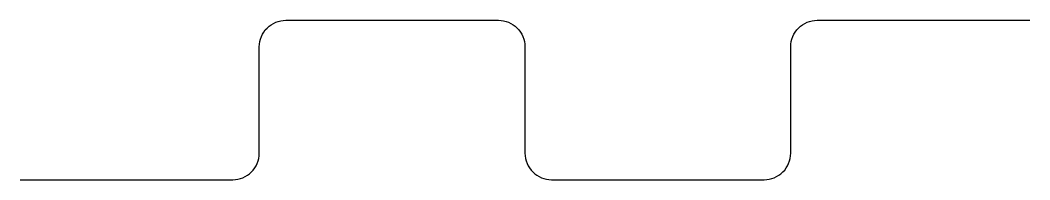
# Model space of a CAD drawing. Header units: metres. Extents: x 0 to 38, y 0 to 6.
import ezdxf

# ---------------------------------------------------------------- set-up
doc = ezdxf.new("R2010")
doc.units = ezdxf.units.M

msp = doc.modelspace()

# ---------------------------------------------------------------- linework, layer by layer
msp.add_lwpolyline([(0, 0), (8, 0, 0.414214), (9, 1), (9, 5, -0.414214), (10, 6), (18, 6, -0.414214), (19, 5), (19, 1, 0.414214), (20, 0), (28, 0, 0.414214), (29, 1), (29, 5, -0.414214), (30, 6), (38, 6)], format="xyb")

doc.saveas('drawing.dxf')
